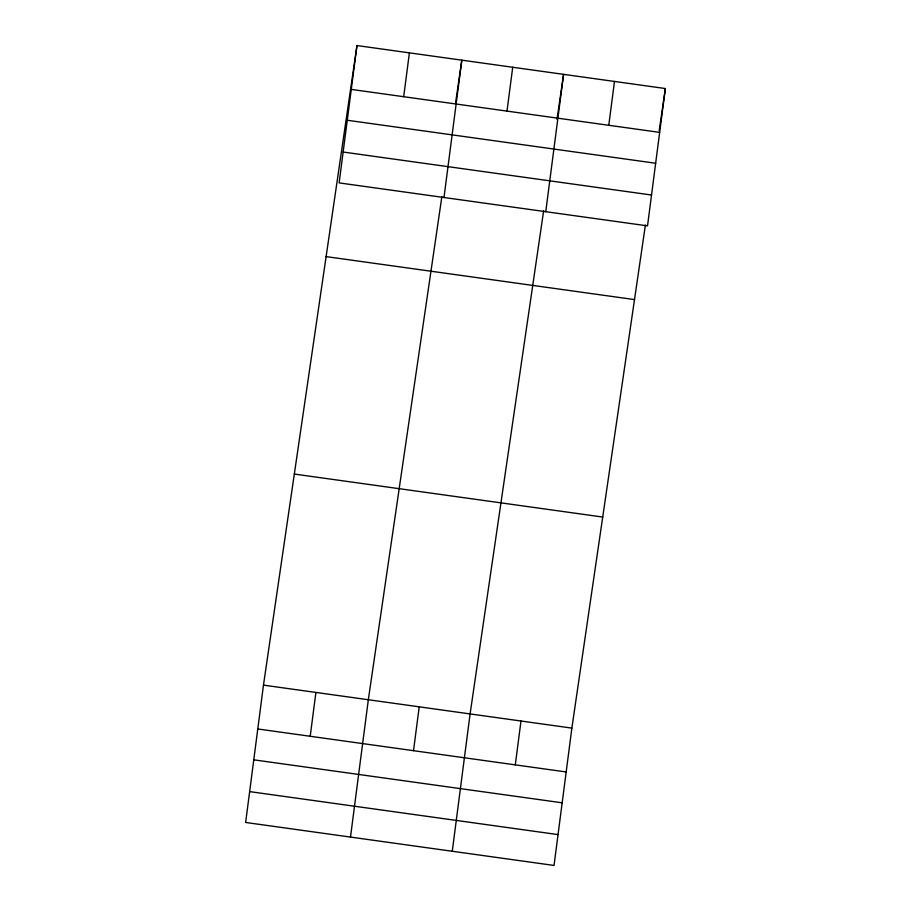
<?xml version="1.0" encoding="UTF-8"?>
<svg xmlns="http://www.w3.org/2000/svg" width="911" height="911" viewBox="0 0 911 911"><rect width="100%" height="100%" fill="white"/><g stroke="black" fill="none" stroke-linecap="round" stroke-linejoin="round"><path stroke-width="1.37" d="M356.964 45.55L339.131 182.895L647.527 225.871L665.36 88.538L356.964 45.55L263.473 685.129L245.64 822.462L554.036 865.45L571.869 728.105L645.409 225.017M310.207 736.282L315.901 692.428M403.698 96.703L409.392 52.861M350.496 837.084L368.329 699.739L441.869 196.651M443.987 197.505L461.82 60.16L455.648 102.374M413.514 750.687L419.219 706.834M507.006 111.108L512.711 67.255M452.266 851.261L470.099 713.928L543.639 210.84M545.757 211.694L563.59 74.349L557.008 119.375M515.284 764.864L520.99 721.011M608.776 125.297L614.481 81.443M659.188 130.74L665.36 88.538M351.27 89.403L659.666 132.38M347.262 120.252L655.658 163.24M343.14 152.035L651.524 195.022M326.115 256.606L634.511 299.594M294.333 474.062L602.718 517.049M263.473 685.129L571.869 728.105M257.779 728.971L566.175 771.959M253.77 759.831L562.167 802.807M249.648 791.613L558.033 834.601"/></g></svg>
